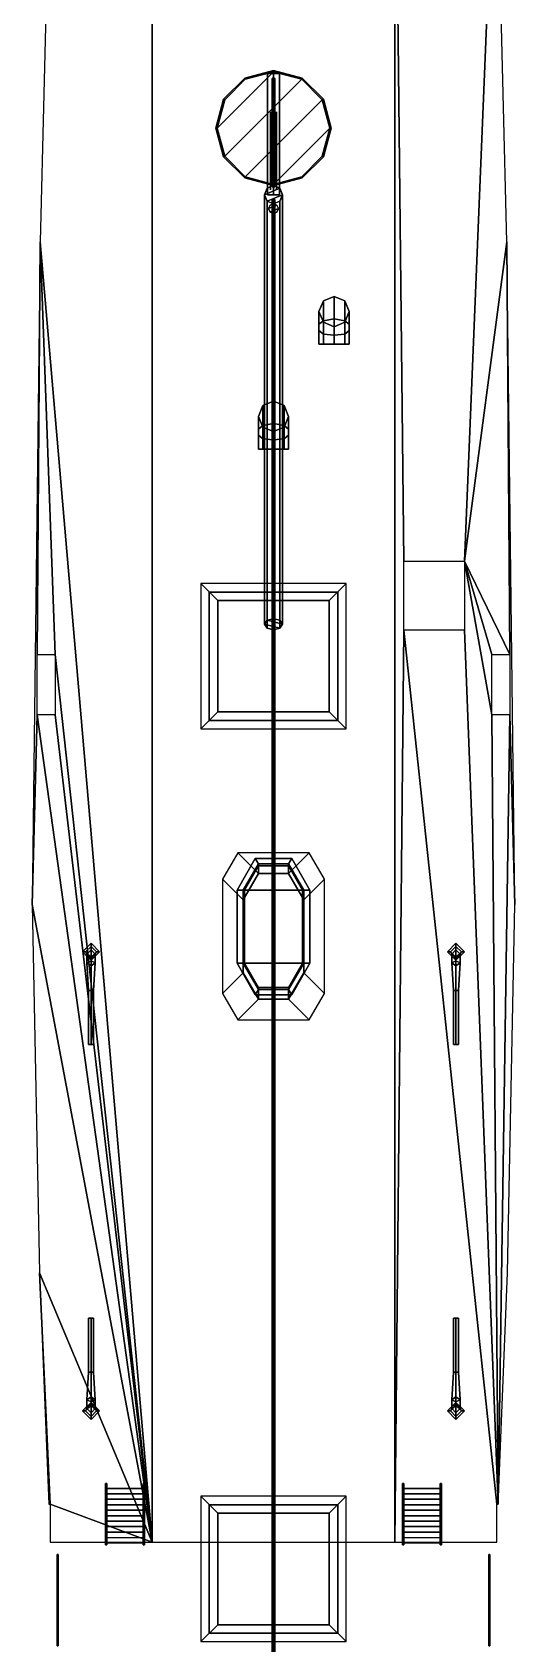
# Model space of a CAD drawing. Extents: x -4 to 4, y -26 to 37.3.
# Drawn here: x -3.98 to 3.98, y -11.66 to 14.95 of the extents above; entities that cross this region are included whole.
import ezdxf

# ---------------------------------------------------------------- set-up
doc = ezdxf.new("R2010")
doc.units = 0
doc.layers.add('SUPERSTRUCTURE', color=3, linetype='CONTINUOUS')

msp = doc.modelspace()

# ---------------------------------------------------------------- linework, layer by layer
at = {"layer": 'SUPERSTRUCTURE'}
for points in [[(-3.67, 18.83, 1.71), (-3.85, 11.49, 1.71), (-2, -9.98, 1.71), (-2, 19.88, 1.71)], [(-2, 19.88, 1.71), (-2, -9.98, 1.71), (-2, -9.98, 2.81), (-2, 19.88, 2.81)], [(-2, 19.88, 2.81), (-2, -9.98, 2.81), (2, -9.98, 2.81), (2, 19.88, 2.81)], [(2, -9.98, 2.81), (2, -9.98, 1.71), (2, 19.88, 1.71), (2, 19.88, 2.81)], [(2.15, 6.22, 1.71), (3.15, 6.22, 1.71), (3.67, 18.83, 1.71), (2, 19.88, 1.71)], [(2, -9.98, 1.71), (2.15, 5.08, 1.71), (2.15, 6.22, 1.71), (2, 19.88, 1.71)], [(3.15, 6.22, 1.71), (3.85, 11.49, 1.71), (3.67, 18.83, 1.71), (3.15, 6.22, 1.71)], [(-0.93, 13.37, 6.74), (0, 14.3, 6.74), (-0.465, 14.175, 6.74), (-0.805, 13.835, 6.74)], [(-0.805, 12.905, 6.74), (0.465, 14.175, 6.74), (0, 14.3, 6.74), (-0.93, 13.37, 6.74)], [(-0.475, 14.193, 6.64), (-0.823, 13.845, 6.64), (-0.823, 13.845, 7.64), (-0.475, 14.193, 7.64)], [(-0.475, 14.193, 7.64), (-0.823, 13.845, 7.64), (-0.805, 13.835, 7.64), (-0.465, 14.175, 7.64)], [(-0.805, 13.835, 6.74), (-0.465, 14.175, 6.74), (-0.465, 14.175, 7.64), (-0.805, 13.835, 7.64)], [(-0.465, 12.565, 6.74), (0.805, 13.835, 6.74), (0.465, 14.175, 6.74), (-0.805, 12.905, 6.74)], [(0, 14.32, 6.64), (-0.475, 14.193, 6.64), (-0.475, 14.193, 7.64), (0, 14.32, 7.64)], [(0, 14.32, 7.64), (-0.475, 14.193, 7.64), (-0.465, 14.175, 7.64), (0, 14.3, 7.64)], [(-0.465, 14.175, 6.74), (0, 14.3, 6.74), (0, 14.3, 7.64), (-0.465, 14.175, 7.64)], [(0, 14.27, 12.48), (-0.1, 14.27, 12.38), (-0.1, 12.27, 11.25), (0, 12.27, 11.35)], [(-0.1, 14.27, 12.38), (0, 14.27, 12.28), (0, 12.27, 11.15), (-0.1, 12.27, 11.25)], [(0.1, 14.27, 12.38), (0, 14.27, 12.28), (-0.1, 14.27, 12.38), (0, 14.27, 12.48)], [(0, 14.21, 10.84), (-0.02, 14.19, 10.84), (-0.02, 14.19, 12.3), (0, 14.21, 12.3)], [(0, 12.4, 9.34), (-0.02, 12.4, 9.36), (-0.02, 14.19, 10.84), (0, 14.21, 10.84)], [(-0.02, 14.19, 10.84), (0, 14.17, 10.84), (0, 14.17, 12.3), (-0.02, 14.19, 12.3)], [(-0.02, 12.4, 9.36), (0, 12.4, 9.38), (0, 14.17, 10.84), (-0.02, 14.19, 10.84)], [(0.475, 14.193, 6.64), (0, 14.32, 6.64), (0, 14.32, 7.64), (0.475, 14.193, 7.64)], [(0.475, 14.193, 7.64), (0, 14.32, 7.64), (0, 14.3, 7.64), (0.465, 14.175, 7.64)], [(0, 14.3, 6.74), (0.465, 14.175, 6.74), (0.465, 14.175, 7.64), (0, 14.3, 7.64)], [(0.1, 14.27, 12.38), (0, 14.27, 12.48), (0, 12.27, 11.35), (0.1, 12.27, 11.25)], [(0, 14.27, 12.28), (0.1, 14.27, 12.38), (0.1, 12.27, 11.25), (0, 12.27, 11.15)], [(0.02, 14.19, 10.84), (0, 14.21, 10.84), (0, 14.21, 12.3), (0.02, 14.19, 12.3)], [(0.02, 12.4, 9.36), (0, 12.4, 9.34), (0, 14.21, 10.84), (0.02, 14.19, 10.84)], [(0, 14.17, 10.84), (0.02, 14.19, 10.84), (0.02, 14.19, 12.3), (0, 14.17, 12.3)], [(0, 12.4, 9.38), (0.02, 12.4, 9.36), (0.02, 14.19, 10.84), (0, 14.17, 10.84)], [(0.823, 13.845, 7.64), (0.475, 14.193, 7.64), (0.465, 14.175, 7.64), (0.805, 13.835, 7.64)], [(0.465, 14.175, 6.74), (0.805, 13.835, 6.74), (0.805, 13.835, 7.64), (0.465, 14.175, 7.64)], [(0.823, 13.845, 6.64), (0.475, 14.193, 6.64), (0.475, 14.193, 7.64), (0.823, 13.845, 7.64)], [(-0.823, 13.845, 6.64), (-0.95, 13.37, 6.64), (-0.95, 13.37, 7.64), (-0.823, 13.845, 7.64)], [(-0.823, 13.845, 7.64), (-0.95, 13.37, 7.64), (-0.93, 13.37, 7.64), (-0.805, 13.835, 7.64)], [(0.95, 13.37, 7.64), (0.823, 13.845, 7.64), (0.805, 13.835, 7.64), (0.93, 13.37, 7.64)], [(0.95, 13.37, 6.64), (0.823, 13.845, 6.64), (0.823, 13.845, 7.64), (0.95, 13.37, 7.64)], [(-0.93, 13.37, 6.74), (-0.805, 13.835, 6.74), (-0.805, 13.835, 7.64), (-0.93, 13.37, 7.64)], [(0, 12.44, 6.74), (0.93, 13.37, 6.74), (0.805, 13.835, 6.74), (-0.465, 12.565, 6.74)], [(-0.05, 13.64, 6.64), (-0.05, 12.35, 5.92), (-0.05, 12.61, 6.18), (-0.05, 13.05, 6.41)], [(-0.05, 13.64, 6.64), (-0.05, 12.99, 6.6), (-0.05, 12.62, 6.6), (-0.05, 12.35, 6.64)], [(-0.05, 13.64, 6.64), (-0.05, 13.05, 6.41), (-0.05, 13.05, 6.41), (-0.05, 13.05, 6.57)], [(-0.05, 13.64, 6.64), (-0.05, 13.05, 6.57), (-0.05, 13.05, 6.57), (-0.05, 12.99, 6.6)], [(0.05, 12.35, 5.92), (0.05, 13.64, 6.64), (0.05, 13.05, 6.41), (0.05, 12.61, 6.18)], [(0.05, 12.99, 6.6), (0.05, 13.64, 6.64), (0.05, 12.35, 6.64), (0.05, 12.62, 6.6)], [(0.05, 13.05, 6.41), (0.05, 13.64, 6.64), (0.05, 13.05, 6.57), (0.05, 13.05, 6.41)], [(0.05, 13.05, 6.57), (0.05, 13.64, 6.64), (0.05, 12.99, 6.6), (0.05, 13.05, 6.57)], [(0.805, 13.835, 6.74), (0.93, 13.37, 6.74), (0.93, 13.37, 7.64), (0.805, 13.835, 7.64)], [(-0.95, 13.37, 6.64), (-0.823, 12.895, 6.64), (-0.823, 12.895, 7.64), (-0.95, 13.37, 7.64)], [(-0.95, 13.37, 7.64), (-0.823, 12.895, 7.64), (-0.805, 12.905, 7.64), (-0.93, 13.37, 7.64)], [(-0.805, 12.905, 6.74), (-0.93, 13.37, 6.74), (-0.93, 13.37, 7.64), (-0.805, 12.905, 7.64)], [(0.465, 12.565, 6.74), (0.805, 12.905, 6.74), (0.93, 13.37, 6.74), (0, 12.44, 6.74)], [(0.93, 13.37, 6.74), (0.805, 12.905, 6.74), (0.805, 12.905, 7.64), (0.93, 13.37, 7.64)], [(0.823, 12.895, 7.64), (0.95, 13.37, 7.64), (0.93, 13.37, 7.64), (0.805, 12.905, 7.64)], [(0.823, 12.895, 6.64), (0.95, 13.37, 6.64), (0.95, 13.37, 7.64), (0.823, 12.895, 7.64)], [(-0.05, 13.05, 6.41), (-0.05, 12.61, 6.18), (0.05, 12.61, 6.18), (0.05, 13.05, 6.41)], [(-0.05, 13.05, 6.57), (-0.05, 13.05, 6.41), (0.05, 13.05, 6.41), (0.05, 13.05, 6.57)], [(-0.823, 12.895, 7.64), (-0.475, 12.547, 7.64), (-0.465, 12.565, 7.64), (-0.805, 12.905, 7.64)], [(-0.823, 12.895, 6.64), (-0.475, 12.547, 6.64), (-0.475, 12.547, 7.64), (-0.823, 12.895, 7.64)], [(-0.465, 12.565, 6.74), (-0.805, 12.905, 6.74), (-0.805, 12.905, 7.64), (-0.465, 12.565, 7.64)], [(0.805, 12.905, 6.74), (0.465, 12.565, 6.74), (0.465, 12.565, 7.64), (0.805, 12.905, 7.64)], [(0.475, 12.547, 7.64), (0.823, 12.895, 7.64), (0.805, 12.905, 7.64), (0.465, 12.565, 7.64)], [(0.475, 12.547, 6.64), (0.823, 12.895, 6.64), (0.823, 12.895, 7.64), (0.475, 12.547, 7.64)], [(-0.475, 12.547, 7.64), (0, 12.42, 7.64), (0, 12.44, 7.64), (-0.465, 12.565, 7.64)], [(-0.475, 12.547, 6.64), (0, 12.42, 6.64), (0, 12.42, 7.64), (-0.475, 12.547, 7.64)], [(0, 12.44, 6.74), (-0.465, 12.565, 6.74), (-0.465, 12.565, 7.64), (0, 12.44, 7.64)], [(-0.05, 12.62, 6.6), (-0.05, 12.56, 6.55), (-0.05, 12.56, 6.55), (-0.05, 12.35, 6.64)], [(-0.05, 12.56, 6.27), (-0.05, 12.61, 6.18), (-0.05, 12.61, 6.18), (-0.05, 12.35, 5.92)], [(-0.05, 12.61, 6.18), (-0.05, 12.56, 6.27), (0.05, 12.56, 6.27), (0.05, 12.61, 6.18)], [(-0.05, 12.56, 6.27), (-0.05, 12.35, 5.92), (-0.05, 12.35, 6.64), (-0.05, 12.56, 6.55)], [(-0.05, 12.56, 6.27), (-0.05, 12.56, 6.55), (0.05, 12.56, 6.55), (0.05, 12.56, 6.27)], [(0.465, 12.565, 6.74), (0, 12.44, 6.74), (0, 12.44, 7.64), (0.465, 12.565, 7.64)], [(0, 12.42, 7.64), (0.475, 12.547, 7.64), (0.465, 12.565, 7.64), (0, 12.44, 7.64)], [(0, 12.42, 6.64), (0.475, 12.547, 6.64), (0.475, 12.547, 7.64), (0, 12.42, 7.64)], [(0.05, 12.56, 6.55), (0.05, 12.62, 6.6), (0.05, 12.35, 6.64), (0.05, 12.56, 6.55)], [(0.05, 12.61, 6.18), (0.05, 12.56, 6.27), (0.05, 12.35, 5.92), (0.05, 12.61, 6.18)], [(0.05, 12.35, 5.92), (0.05, 12.56, 6.27), (0.05, 12.56, 6.55), (0.05, 12.35, 6.64)], [(0, 12.42, 13.74), (-0.106, 12.376, 13.74), (-0.15, 12.27, 13.74), (0.106, 12.376, 13.74)], [(-0.106, 12.376, 2.81), (-0.15, 12.27, 2.81), (-0.15, 12.27, 13.74), (-0.106, 12.376, 13.74)], [(0.106, 12.376, 13.74), (-0.15, 12.27, 13.74), (-0.106, 12.164, 13.74), (0.15, 12.27, 13.74)], [(-0.15, 12.27, 2.81), (-0.106, 12.164, 2.81), (-0.106, 12.164, 13.74), (-0.15, 12.27, 13.74)], [(-0.106, 12.164, 3.687), (-0.15, 12.27, 3.47), (-0.15, 5.178, 9.011), (-0.106, 5.243, 9.095)], [(-0.15, 12.27, 3.47), (-0.106, 12.164, 3.418), (-0.106, 5.113, 8.927), (-0.15, 5.178, 9.011)], [(0, 12.42, 2.81), (-0.106, 12.376, 2.81), (-0.106, 12.376, 13.74), (0, 12.42, 13.74)], [(0.15, 12.27, 13.74), (-0.106, 12.164, 13.74), (0, 12.12, 13.74), (0.106, 12.164, 13.74)], [(0.106, 12.376, 2.81), (0, 12.42, 2.81), (0, 12.42, 13.74), (0.106, 12.376, 13.74)], [(0.15, 12.27, 2.81), (0.106, 12.376, 2.81), (0.106, 12.376, 13.74), (0.15, 12.27, 13.74)], [(0.106, 12.164, 2.81), (0.15, 12.27, 2.81), (0.15, 12.27, 13.74), (0.106, 12.164, 13.74)], [(0.15, 12.27, 3.47), (0.106, 12.164, 3.687), (0.106, 5.243, 9.095), (0.15, 5.178, 9.011)], [(0.106, 12.164, 3.418), (0.15, 12.27, 3.47), (0.15, 5.178, 9.011), (0.106, 5.113, 8.927)], [(-0.106, 12.164, 2.81), (0, 12.12, 2.81), (0, 12.12, 13.74), (-0.106, 12.164, 13.74)], [(0, 12.12, 3.778), (-0.106, 12.164, 3.687), (-0.106, 5.243, 9.095), (0, 5.27, 9.129)], [(-0.106, 12.164, 3.418), (0, 12.12, 3.397), (0, 5.086, 8.893), (-0.106, 5.113, 8.927)], [(0, 12.12, 15.44), (-0.057, 12.097, 15.44), (-0.08, 12.04, 15.44), (0.057, 12.097, 15.44)], [(-0.057, 12.097, 12.25), (-0.08, 12.04, 12.25), (-0.08, 12.04, 15.44), (-0.057, 12.097, 15.44)], [(0.057, 12.097, 15.44), (-0.08, 12.04, 15.44), (-0.057, 11.983, 15.44), (0.08, 12.04, 15.44)], [(-0.08, 12.04, 12.25), (-0.057, 11.983, 12.25), (-0.057, 11.983, 15.44), (-0.08, 12.04, 15.44)], [(0, 12.12, 12.25), (-0.057, 12.097, 12.25), (-0.057, 12.097, 15.44), (0, 12.12, 15.44)], [(0.08, 12.04, 15.44), (-0.057, 11.983, 15.44), (0, 11.96, 15.44), (0.057, 11.983, 15.44)], [(-0.057, 11.983, 12.25), (0, 11.96, 12.25), (0, 11.96, 15.44), (-0.057, 11.983, 15.44)], [(0, 5.32, 8.99), (-0.02, 5.3, 8.99), (-0.02, 12.19, 12.72), (0, 12.19, 12.7)], [(-0.02, 5.3, 8.99), (0, 5.28, 8.99), (0, 12.19, 12.74), (-0.02, 12.19, 12.72)], [(0, -16.62, 21.45), (-0.02, -16.64, 21.47), (-0.02, 12.11, 13.62), (0, 12.11, 13.6)], [(-0.02, -16.64, 21.47), (0, -16.66, 21.49), (0, 12.11, 13.64), (-0.02, 12.11, 13.62)], [(0.02, 5.3, 8.99), (0, 5.32, 8.99), (0, 12.19, 12.7), (0.02, 12.19, 12.72)], [(0, 5.28, 8.99), (0.02, 5.3, 8.99), (0.02, 12.19, 12.72), (0, 12.19, 12.74)], [(0, 12.12, 2.81), (0.106, 12.164, 2.81), (0.106, 12.164, 13.74), (0, 12.12, 13.74)], [(0.106, 12.164, 3.687), (0, 12.12, 3.778), (0, 5.27, 9.129), (0.106, 5.243, 9.095)], [(0, 12.12, 3.397), (0.106, 12.164, 3.418), (0.106, 5.113, 8.927), (0, 5.086, 8.893)], [(0.057, 12.097, 12.25), (0, 12.12, 12.25), (0, 12.12, 15.44), (0.057, 12.097, 15.44)], [(0.02, -16.64, 21.47), (0, -16.62, 21.45), (0, 12.11, 13.6), (0.02, 12.11, 13.62)], [(0, -16.66, 21.49), (0.02, -16.64, 21.47), (0.02, 12.11, 13.62), (0, 12.11, 13.64)], [(0, 11.96, 12.25), (0.057, 11.983, 12.25), (0.057, 11.983, 15.44), (0, 11.96, 15.44)], [(0.08, 12.04, 12.25), (0.057, 12.097, 12.25), (0.057, 12.097, 15.44), (0.08, 12.04, 15.44)], [(0.057, 11.983, 12.25), (0.08, 12.04, 12.25), (0.08, 12.04, 15.44), (0.057, 11.983, 15.44)], [(-3.85, 11.49, 1.71), (-3.98, 0.55, 1.71), (-3.9, 3.68, 1.71), (-3.9, 4.68, 1.71)], [(-3.85, 11.49, 1.71), (-3.9, 4.68, 1.71), (-3.6, 4.68, 1.71), (-3.85, 11.49, 1.71)], [(-3.85, 11.49, 1.71), (-3.6, 4.68, 1.71), (-2, -9.98, 1.71), (-3.85, 11.49, 1.71)], [(3.15, 6.22, 1.71), (3.9, 4.68, 1.71), (3.85, 11.49, 1.71), (3.15, 6.22, 1.71)], [(3.9, 3.68, 1.71), (3.98, 0.55, 1.71), (3.85, 11.49, 1.71), (3.9, 4.68, 1.71)], [(0.75, 10.13, 4.43), (0.823, 10.19, 4.607), (0.823, 10.517, 4.34), (0.75, 10.34, 4.06)], [(0.823, 10.517, 2.81), (0.75, 10.34, 2.81), (0.75, 10.34, 4.06), (0.823, 10.517, 4.34)], [(0.823, 10.19, 4.607), (1, 10.22, 4.68), (1, 10.59, 4.4), (0.823, 10.517, 4.34)], [(1, 10.59, 2.81), (0.823, 10.517, 2.81), (0.823, 10.517, 4.34), (1, 10.59, 4.4)], [(1, 10.22, 4.68), (1.177, 10.19, 4.607), (1.177, 10.517, 4.34), (1, 10.59, 4.4)], [(1.177, 10.517, 2.81), (1, 10.59, 2.81), (1, 10.59, 4.4), (1.177, 10.517, 4.34)], [(1.177, 10.19, 4.607), (1.25, 10.13, 4.43), (1.25, 10.34, 4.06), (1.177, 10.517, 4.34)], [(1.25, 10.34, 2.81), (1.177, 10.517, 2.81), (1.177, 10.517, 4.34), (1.25, 10.34, 4.06)], [(0.823, 9.97, 3.86), (0.75, 10.03, 4.04), (0.75, 10.34, 4.06), (0.823, 10.163, 3.79)], [(0.75, 10.03, 4.04), (0.75, 10.13, 4.43), (0.75, 10.34, 4.06)], [(0.75, 10.34, 2.81), (0.823, 10.163, 2.81), (0.823, 10.163, 3.79), (0.75, 10.34, 4.06)], [(0.75, 9.8, 4.43), (0.823, 9.8, 4.607), (0.823, 10.19, 4.607), (0.75, 10.13, 4.43)], [(0.75, 9.8, 4.04), (0.75, 9.8, 4.43), (0.75, 10.13, 4.43), (0.75, 10.03, 4.04)], [(0.823, 9.8, 4.607), (1, 9.8, 4.68), (1, 10.22, 4.68), (0.823, 10.19, 4.607)], [(1, 9.95, 3.79), (0.823, 9.97, 3.86), (0.823, 10.163, 3.79), (1, 10.09, 3.62)], [(0.823, 10.163, 2.81), (1, 10.09, 2.81), (1, 10.09, 3.62), (0.823, 10.163, 3.79)], [(1, 9.8, 4.68), (1.177, 9.8, 4.607), (1.177, 10.19, 4.607), (1, 10.22, 4.68)], [(1.177, 9.97, 3.86), (1, 9.95, 3.79), (1, 10.09, 3.62), (1.177, 10.163, 3.79)], [(1, 10.09, 2.81), (1.177, 10.163, 2.81), (1.177, 10.163, 3.79), (1, 10.09, 3.62)], [(1.25, 10.03, 4.04), (1.177, 9.97, 3.86), (1.177, 10.163, 3.79), (1.25, 10.34, 4.06)], [(1.177, 10.163, 2.81), (1.25, 10.34, 2.81), (1.25, 10.34, 4.06), (1.177, 10.163, 3.79)], [(1.177, 9.8, 4.607), (1.25, 9.8, 4.43), (1.25, 10.13, 4.43), (1.177, 10.19, 4.607)], [(1.25, 10.13, 4.43), (1.25, 10.03, 4.04), (1.25, 10.34, 4.06)], [(1.25, 9.8, 4.43), (1.25, 9.8, 4.04), (1.25, 10.03, 4.04), (1.25, 10.13, 4.43)], [(0.823, 9.8, 3.863), (0.75, 9.8, 4.04), (0.75, 10.03, 4.04), (0.823, 9.97, 3.86)], [(1, 9.8, 3.79), (0.823, 9.8, 3.863), (0.823, 9.97, 3.86), (1, 9.95, 3.79)], [(1.177, 9.8, 3.863), (1, 9.8, 3.79), (1, 9.95, 3.79), (1.177, 9.97, 3.86)], [(1.25, 9.8, 4.04), (1.177, 9.8, 3.863), (1.177, 9.97, 3.86), (1.25, 10.03, 4.04)], [(0.823, 9.8, 3.863), (1.25, 9.8, 4.04), (1.25, 9.8, 4.43), (0.75, 9.8, 4.04)], [(0.75, 9.8, 4.04), (1.25, 9.8, 4.43), (1.177, 9.8, 4.607), (0.75, 9.8, 4.43)], [(0.75, 9.8, 4.43), (1.177, 9.8, 4.607), (1, 9.8, 4.68), (0.823, 9.8, 4.607)], [(1, 9.8, 3.79), (1.177, 9.8, 3.863), (1.25, 9.8, 4.04), (0.823, 9.8, 3.863)], [(-0.25, 8.4, 4.43), (-0.177, 8.46, 4.607), (-0.177, 8.787, 4.34), (-0.25, 8.61, 4.06)], [(-0.177, 8.787, 2.81), (-0.25, 8.61, 2.81), (-0.25, 8.61, 4.06), (-0.177, 8.787, 4.34)], [(-0.177, 8.46, 4.607), (0, 8.49, 4.68), (0, 8.86, 4.4), (-0.177, 8.787, 4.34)], [(0, 8.86, 2.81), (-0.177, 8.787, 2.81), (-0.177, 8.787, 4.34), (0, 8.86, 4.4)], [(0, 8.49, 4.68), (0.177, 8.46, 4.607), (0.177, 8.787, 4.34), (0, 8.86, 4.4)], [(0.177, 8.787, 2.81), (0, 8.86, 2.81), (0, 8.86, 4.4), (0.177, 8.787, 4.34)], [(0.177, 8.46, 4.607), (0.25, 8.4, 4.43), (0.25, 8.61, 4.06), (0.177, 8.787, 4.34)], [(0.25, 8.61, 2.81), (0.177, 8.787, 2.81), (0.177, 8.787, 4.34), (0.25, 8.61, 4.06)], [(-0.177, 8.24, 3.86), (-0.25, 8.3, 4.04), (-0.25, 8.61, 4.06), (-0.177, 8.433, 3.79)], [(-0.25, 8.3, 4.04), (-0.25, 8.4, 4.43), (-0.25, 8.61, 4.06)], [(-0.25, 8.61, 2.81), (-0.177, 8.433, 2.81), (-0.177, 8.433, 3.79), (-0.25, 8.61, 4.06)], [(0.25, 8.3, 4.04), (0.177, 8.24, 3.86), (0.177, 8.433, 3.79), (0.25, 8.61, 4.06)], [(0.177, 8.433, 2.81), (0.25, 8.61, 2.81), (0.25, 8.61, 4.06), (0.177, 8.433, 3.79)], [(0.25, 8.4, 4.43), (0.25, 8.3, 4.04), (0.25, 8.61, 4.06)], [(-0.25, 8.07, 4.43), (-0.177, 8.07, 4.607), (-0.177, 8.46, 4.607), (-0.25, 8.4, 4.43)], [(-0.25, 8.07, 4.04), (-0.25, 8.07, 4.43), (-0.25, 8.4, 4.43), (-0.25, 8.3, 4.04)], [(-0.177, 8.07, 3.863), (-0.25, 8.07, 4.04), (-0.25, 8.3, 4.04), (-0.177, 8.24, 3.86)], [(-0.177, 8.07, 4.607), (0, 8.07, 4.68), (0, 8.49, 4.68), (-0.177, 8.46, 4.607)], [(0, 8.22, 3.79), (-0.177, 8.24, 3.86), (-0.177, 8.433, 3.79), (0, 8.36, 3.62)], [(-0.177, 8.433, 2.81), (0, 8.36, 2.81), (0, 8.36, 3.62), (-0.177, 8.433, 3.79)], [(0, 8.07, 4.68), (0.177, 8.07, 4.607), (0.177, 8.46, 4.607), (0, 8.49, 4.68)], [(0.177, 8.24, 3.86), (0, 8.22, 3.79), (0, 8.36, 3.62), (0.177, 8.433, 3.79)], [(0, 8.36, 2.81), (0.177, 8.433, 2.81), (0.177, 8.433, 3.79), (0, 8.36, 3.62)], [(0.177, 8.07, 4.607), (0.25, 8.07, 4.43), (0.25, 8.4, 4.43), (0.177, 8.46, 4.607)], [(0.25, 8.07, 4.04), (0.177, 8.07, 3.863), (0.177, 8.24, 3.86), (0.25, 8.3, 4.04)], [(0.25, 8.07, 4.43), (0.25, 8.07, 4.04), (0.25, 8.3, 4.04), (0.25, 8.4, 4.43)], [(-0.25, 8.07, 4.43), (0.177, 8.07, 4.607), (0, 8.07, 4.68), (-0.177, 8.07, 4.607)], [(-0.25, 8.07, 4.04), (0.25, 8.07, 4.43), (0.177, 8.07, 4.607), (-0.25, 8.07, 4.43)], [(-0.177, 8.07, 3.863), (0.25, 8.07, 4.04), (0.25, 8.07, 4.43), (-0.25, 8.07, 4.04)], [(0, 8.07, 3.79), (-0.177, 8.07, 3.863), (-0.177, 8.24, 3.86), (0, 8.22, 3.79)], [(0, 8.07, 3.79), (0.177, 8.07, 3.863), (0.25, 8.07, 4.04), (-0.177, 8.07, 3.863)], [(0.177, 8.07, 3.863), (0, 8.07, 3.79), (0, 8.22, 3.79), (0.177, 8.24, 3.86)], [(3.15, 5.08, 1.71), (3.704, -9.35, 1.71), (3.6, 3.68, 1.71), (3.15, 6.22, 1.71)], [(3.15, 6.22, 1.71), (3.6, 3.68, 1.71), (3.6, 4.68, 1.71), (3.15, 6.22, 1.71)], [(3.15, 6.22, 1.71), (3.6, 4.68, 1.71), (3.9, 4.68, 1.71), (3.15, 6.22, 1.71)], [(0.92, 5.57, 3.79), (1.2, 5.85, 3.4), (-1.2, 5.85, 3.4), (-0.92, 5.57, 3.79)], [(-0.92, 5.57, 3.79), (-1.2, 5.85, 3.4), (-1.2, 3.45, 3.4), (-0.92, 3.73, 3.79)], [(0.92, 5.57, 4.18), (1.2, 5.85, 3.79), (-1.2, 5.85, 3.79), (-0.92, 5.57, 4.18)], [(-0.92, 5.57, 4.18), (-1.2, 5.85, 3.79), (-1.2, 3.45, 3.79), (-0.92, 3.73, 4.18)], [(0.92, 5.57, 4.57), (1.2, 5.85, 4.18), (-1.2, 5.85, 4.18), (-0.92, 5.57, 4.57)], [(-0.92, 5.57, 4.57), (-1.2, 5.85, 4.18), (-1.2, 3.45, 4.18), (-0.92, 3.73, 4.57)], [(0.92, 5.57, 4.96), (1.2, 5.85, 4.57), (-1.2, 5.85, 4.57), (-0.92, 5.57, 4.96)], [(-0.92, 5.57, 4.96), (-1.2, 5.85, 4.57), (-1.2, 3.45, 4.57), (-0.92, 3.73, 4.96)], [(-1.06, 5.71, 2.81), (-1.06, 3.59, 2.81), (-1.06, 3.59, 3.4), (-1.06, 5.71, 3.4)], [(1.06, 5.71, 3.4), (1.06, 5.71, 2.81), (-1.06, 5.71, 2.81), (-1.06, 5.71, 3.4)], [(0.92, 3.73, 3.79), (1.2, 3.45, 3.4), (1.2, 5.85, 3.4), (0.92, 5.57, 3.79)], [(0.92, 3.73, 4.18), (1.2, 3.45, 3.79), (1.2, 5.85, 3.79), (0.92, 5.57, 4.18)], [(0.92, 3.73, 4.57), (1.2, 3.45, 4.18), (1.2, 5.85, 4.18), (0.92, 5.57, 4.57)], [(0.92, 3.73, 4.96), (1.2, 3.45, 4.57), (1.2, 5.85, 4.57), (0.92, 5.57, 4.96)], [(1.06, 3.59, 3.4), (1.06, 3.59, 2.81), (1.06, 5.71, 2.81), (1.06, 5.71, 3.4)], [(-0.92, 5.57, 4.96), (-0.92, 3.73, 4.96), (0.92, 3.73, 4.96), (0.92, 5.57, 4.96)], [(-0.106, 5.243, 9.095), (-0.15, 5.178, 9.011), (0.106, 5.113, 8.927), (0.15, 5.178, 9.011)], [(-0.15, 5.178, 9.011), (-0.106, 5.113, 8.927), (0, 5.086, 8.893), (0.106, 5.113, 8.927)], [(0, 5.27, 9.129), (-0.106, 5.243, 9.095), (0.15, 5.178, 9.011), (0.106, 5.243, 9.095)], [(2, -9.98, 1.71), (3.684, -9.98, 1.71), (3.684, -9.35, 1.71), (2.15, 5.08, 1.71)], [(3.684, -9.35, 1.71), (3.704, -9.35, 1.71), (3.15, 5.08, 1.71), (2.15, 5.08, 1.71)], [(-3.6, 4.68, 1.71), (-3.6, 3.68, 1.71), (-2, -9.98, 1.71), (-3.6, 4.68, 1.71)], [(-0.92, 3.73, 3.79), (-1.2, 3.45, 3.4), (1.2, 3.45, 3.4), (0.92, 3.73, 3.79)], [(-0.92, 3.73, 4.18), (-1.2, 3.45, 3.79), (1.2, 3.45, 3.79), (0.92, 3.73, 4.18)], [(-0.92, 3.73, 4.57), (-1.2, 3.45, 4.18), (1.2, 3.45, 4.18), (0.92, 3.73, 4.57)], [(-0.92, 3.73, 4.96), (-1.2, 3.45, 4.57), (1.2, 3.45, 4.57), (0.92, 3.73, 4.96)], [(-3.9, 3.68, 1.71), (-3.98, 0.55, 1.71), (-2, -9.98, 1.71), (-3.9, 3.68, 1.71)], [(-3.6, 3.68, 1.71), (-3.9, 3.68, 1.71), (-2, -9.98, 1.71), (-3.6, 3.68, 1.71)], [(-1.06, 3.59, 3.4), (-1.06, 3.59, 2.81), (1.06, 3.59, 2.81), (1.06, 3.59, 3.4)], [(3.704, -9.35, 1.71), (3.704, -9.35, 1.71), (3.9, 3.68, 1.71), (3.6, 3.68, 1.71)], [(3.704, -9.35, 1.71), (3.86, -5.53, 1.71), (3.98, 0.55, 1.71), (3.9, 3.68, 1.71)], [(-0.59, 1.403, 2.81), (-0.84, 0.97, 2.81), (-0.5, 0.63, 3.46), (-0.25, 1.063, 3.46)], [(0.59, 1.403, 2.81), (-0.59, 1.403, 2.81), (-0.25, 1.063, 3.46), (0.25, 1.063, 3.46)], [(0.84, 0.97, 2.81), (0.59, 1.403, 2.81), (0.25, 1.063, 3.46), (0.5, 0.63, 3.46)], [(-0.3, 1.31, 7.71), (-0.6, 0.79, 7.71), (-0.6, 0.79, 7.73), (-0.3, 1.31, 7.73)], [(-0.3, 1.31, 7.73), (-0.6, 0.79, 7.73), (-0.5, 0.79, 7.73), (-0.25, 1.223, 7.73)], [(-0.25, 1.223, 7.73), (-0.5, 0.79, 7.73), (-0.5, 0.79, 8.199), (-0.25, 1.223, 8.07)], [(-0.25, 1.063, 3.46), (-0.5, 0.63, 3.46), (-0.5, 0.79, 7.71), (-0.25, 1.223, 7.71)], [(-0.25, 1.223, 8.07), (-0.5, 0.79, 8.199), (-0.48, 0.79, 8.199), (-0.25, 1.188, 8.08)], [(-0.25, 1.188, 8.08), (-0.48, 0.79, 8.199), (-0.48, 0.79, 7.73), (-0.25, 1.188, 7.73)], [(-0.48, 0.79, 7.73), (0.48, 0.79, 7.73), (0.25, 1.188, 7.73), (-0.25, 1.188, 7.73)], [(0.3, 1.31, 7.71), (-0.3, 1.31, 7.71), (-0.3, 1.31, 7.73), (0.3, 1.31, 7.73)], [(0.3, 1.31, 7.73), (-0.3, 1.31, 7.73), (-0.25, 1.223, 7.73), (0.25, 1.223, 7.73)], [(0.25, 1.223, 7.73), (-0.25, 1.223, 7.73), (-0.25, 1.223, 8.07), (0.25, 1.223, 8.07)], [(0.25, 1.063, 3.46), (-0.25, 1.063, 3.46), (-0.25, 1.223, 7.71), (0.25, 1.223, 7.71)], [(0.25, 1.223, 8.07), (-0.25, 1.223, 8.07), (-0.25, 1.188, 8.08), (0.25, 1.188, 8.08)], [(0.25, 1.188, 8.08), (-0.25, 1.188, 8.08), (-0.25, 1.188, 7.73), (0.25, 1.188, 7.73)], [(0.6, 0.79, 7.73), (0.3, 1.31, 7.73), (0.25, 1.223, 7.73), (0.5, 0.79, 7.73)], [(0.5, 0.79, 7.73), (0.25, 1.223, 7.73), (0.25, 1.223, 8.07), (0.5, 0.79, 8.199)], [(0.5, 0.63, 3.46), (0.25, 1.063, 3.46), (0.25, 1.223, 7.71), (0.5, 0.79, 7.71)], [(0.5, 0.79, 8.199), (0.25, 1.223, 8.07), (0.25, 1.188, 8.08), (0.48, 0.79, 8.199)], [(0.48, 0.79, 8.199), (0.25, 1.188, 8.08), (0.25, 1.188, 7.73), (0.48, 0.79, 7.73)], [(0.6, 0.79, 7.71), (0.3, 1.31, 7.71), (0.3, 1.31, 7.73), (0.6, 0.79, 7.73)], [(-0.84, 0.97, 2.81), (-0.84, -0.92, 2.81), (-0.5, -0.58, 3.46), (-0.5, 0.63, 3.46)], [(0.84, -0.92, 2.81), (0.84, 0.97, 2.81), (0.5, 0.63, 3.46), (0.5, -0.58, 3.46)], [(-3.98, 0.55, 1.71), (-3.86, -5.53, 1.71), (-2, -9.98, 1.71), (-3.98, 0.55, 1.71)], [(-0.6, 0.79, 7.71), (-0.6, -0.42, 7.71), (-0.6, -0.42, 7.73), (-0.6, 0.79, 7.73)], [(-0.6, 0.79, 7.73), (-0.6, -0.42, 7.73), (-0.5, -0.42, 7.73), (-0.5, 0.79, 7.73)], [(-0.5, 0.63, 3.46), (-0.5, -0.58, 3.46), (-0.5, -0.42, 7.71), (-0.5, 0.79, 7.71)], [(-0.5, 0.79, 7.73), (-0.5, -0.42, 7.73), (-0.5, -0.42, 8.561), (-0.5, 0.79, 8.199)], [(-0.5, 0.79, 8.199), (-0.5, -0.42, 8.561), (-0.48, -0.42, 8.561), (-0.48, 0.79, 8.199)], [(-0.48, 0.79, 8.199), (-0.48, -0.42, 8.561), (-0.48, -0.42, 7.73), (-0.48, 0.79, 7.73)], [(-0.48, -0.42, 7.73), (0.48, -0.42, 7.73), (0.48, 0.79, 7.73), (-0.48, 0.79, 7.73)], [(0.5, -0.42, 8.561), (0.5, 0.79, 8.199), (0.48, 0.79, 8.199), (0.48, -0.42, 8.561)], [(0.48, -0.42, 8.561), (0.48, 0.79, 8.199), (0.48, 0.79, 7.73), (0.48, -0.42, 7.73)], [(0.5, -0.58, 3.46), (0.5, 0.63, 3.46), (0.5, 0.79, 7.71), (0.5, -0.42, 7.71)], [(0.6, -0.42, 7.73), (0.6, 0.79, 7.73), (0.5, 0.79, 7.73), (0.5, -0.42, 7.73)], [(0.5, -0.42, 7.73), (0.5, 0.79, 7.73), (0.5, 0.79, 8.199), (0.5, -0.42, 8.561)], [(0.6, -0.42, 7.71), (0.6, 0.79, 7.71), (0.6, 0.79, 7.73), (0.6, -0.42, 7.73)], [(-3.01, -0.09, 1.71), (-3.15, -0.23, 1.71), (-3.1, -0.23, 2.01), (-3.01, -0.14, 2.01)], [(-3.15, -0.23, 1.71), (-3.01, -0.37, 1.71), (-3.01, -0.32, 2.01), (-3.1, -0.23, 2.01)], [(-3.01, -0.14, 2.01), (-3.1, -0.23, 2.01), (-3.08, -0.27, 4.37), (-3.01, -0.2, 4.37)], [(-3.1, -0.23, 2.01), (-3.01, -0.32, 2.01), (-3.01, -0.34, 4.37), (-3.08, -0.27, 4.37)], [(-3.01, -0.2, 4.37), (-3.08, -0.27, 4.37), (-3.08, -0.41, 4.72), (-3.01, -0.38, 4.76)], [(-2.87, -0.23, 1.71), (-3.01, -0.09, 1.71), (-3.01, -0.14, 2.01), (-2.92, -0.23, 2.01)], [(-2.92, -0.23, 2.01), (-3.01, -0.14, 2.01), (-3.01, -0.2, 4.37), (-2.94, -0.27, 4.37)], [(-2.94, -0.27, 4.37), (-3.01, -0.2, 4.37), (-3.01, -0.38, 4.76), (-2.94, -0.41, 4.72)], [(-3.01, -0.32, 2.01), (-2.92, -0.23, 2.01), (-2.94, -0.27, 4.37), (-3.01, -0.34, 4.37)], [(-3.01, -0.37, 1.71), (-2.87, -0.23, 1.71), (-2.92, -0.23, 2.01), (-3.01, -0.32, 2.01)], [(3.01, -0.09, 1.71), (2.87, -0.23, 1.71), (2.92, -0.23, 2.01), (3.01, -0.14, 2.01)], [(2.87, -0.23, 1.71), (3.01, -0.37, 1.71), (3.01, -0.32, 2.01), (2.92, -0.23, 2.01)], [(3.01, -0.14, 2.01), (2.92, -0.23, 2.01), (2.94, -0.27, 4.37), (3.01, -0.2, 4.37)], [(2.92, -0.23, 2.01), (3.01, -0.32, 2.01), (3.01, -0.34, 4.37), (2.94, -0.27, 4.37)], [(3.01, -0.2, 4.37), (2.94, -0.27, 4.37), (2.94, -0.41, 4.72), (3.01, -0.38, 4.76)], [(3.15, -0.23, 1.71), (3.01, -0.09, 1.71), (3.01, -0.14, 2.01), (3.1, -0.23, 2.01)], [(3.1, -0.23, 2.01), (3.01, -0.14, 2.01), (3.01, -0.2, 4.37), (3.08, -0.27, 4.37)], [(3.08, -0.27, 4.37), (3.01, -0.2, 4.37), (3.01, -0.38, 4.76), (3.08, -0.41, 4.72)], [(3.01, -0.32, 2.01), (3.1, -0.23, 2.01), (3.08, -0.27, 4.37), (3.01, -0.34, 4.37)], [(3.01, -0.37, 1.71), (3.15, -0.23, 1.71), (3.1, -0.23, 2.01), (3.01, -0.32, 2.01)], [(-3.08, -0.27, 4.37), (-3.01, -0.34, 4.37), (-3.01, -0.46, 4.7), (-3.08, -0.41, 4.72)], [(-3.05, -0.87, 5.06), (-3.01, -0.87, 5.1), (-3.01, -0.38, 4.76), (-3.08, -0.41, 4.72)], [(-3.01, -0.87, 5.02), (-3.05, -0.87, 5.06), (-3.08, -0.41, 4.72), (-3.01, -0.46, 4.7)], [(-3.01, -0.34, 4.37), (-2.94, -0.27, 4.37), (-2.94, -0.41, 4.72), (-3.01, -0.46, 4.7)], [(-3.01, -0.87, 5.1), (-2.97, -0.87, 5.06), (-2.94, -0.41, 4.72), (-3.01, -0.38, 4.76)], [(-2.97, -0.87, 5.06), (-3.01, -0.87, 5.02), (-3.01, -0.46, 4.7), (-2.94, -0.41, 4.72)], [(-0.6, -0.42, 7.71), (-0.3, -0.94, 7.71), (-0.3, -0.94, 7.73), (-0.6, -0.42, 7.73)], [(-0.6, -0.42, 7.73), (-0.3, -0.94, 7.73), (-0.25, -0.853, 7.73), (-0.5, -0.42, 7.73)], [(-0.5, -0.42, 7.73), (-0.25, -0.853, 7.73), (-0.25, -0.853, 8.69), (-0.5, -0.42, 8.561)], [(-0.5, -0.58, 3.46), (-0.25, -1.013, 3.46), (-0.25, -0.853, 7.71), (-0.5, -0.42, 7.71)], [(-0.5, -0.42, 8.561), (-0.25, -0.853, 8.69), (-0.25, -0.818, 8.68), (-0.48, -0.42, 8.561)], [(-0.48, -0.42, 8.561), (-0.25, -0.818, 8.68), (-0.25, -0.818, 7.73), (-0.48, -0.42, 7.73)], [(-0.25, -0.818, 7.73), (0.25, -0.818, 7.73), (0.48, -0.42, 7.73), (-0.48, -0.42, 7.73)], [(0.25, -0.853, 7.73), (0.5, -0.42, 7.73), (0.5, -0.42, 8.561), (0.25, -0.853, 8.69)], [(0.25, -1.013, 3.46), (0.5, -0.58, 3.46), (0.5, -0.42, 7.71), (0.25, -0.853, 7.71)], [(0.3, -0.94, 7.73), (0.6, -0.42, 7.73), (0.5, -0.42, 7.73), (0.25, -0.853, 7.73)], [(0.25, -0.853, 8.69), (0.5, -0.42, 8.561), (0.48, -0.42, 8.561), (0.25, -0.818, 8.68)], [(0.25, -0.818, 8.68), (0.48, -0.42, 8.561), (0.48, -0.42, 7.73), (0.25, -0.818, 7.73)], [(0.3, -0.94, 7.71), (0.6, -0.42, 7.71), (0.6, -0.42, 7.73), (0.3, -0.94, 7.73)], [(2.94, -0.27, 4.37), (3.01, -0.34, 4.37), (3.01, -0.46, 4.7), (2.94, -0.41, 4.72)], [(2.97, -0.87, 5.06), (3.01, -0.87, 5.1), (3.01, -0.38, 4.76), (2.94, -0.41, 4.72)], [(3.01, -0.87, 5.02), (2.97, -0.87, 5.06), (2.94, -0.41, 4.72), (3.01, -0.46, 4.7)], [(3.01, -0.34, 4.37), (3.08, -0.27, 4.37), (3.08, -0.41, 4.72), (3.01, -0.46, 4.7)], [(3.01, -0.87, 5.1), (3.05, -0.87, 5.06), (3.08, -0.41, 4.72), (3.01, -0.38, 4.76)], [(3.05, -0.87, 5.06), (3.01, -0.87, 5.02), (3.01, -0.46, 4.7), (3.08, -0.41, 4.72)], [(-0.84, -0.92, 2.81), (-0.59, -1.353, 2.81), (-0.25, -1.013, 3.46), (-0.5, -0.58, 3.46)], [(0.59, -1.353, 2.81), (0.84, -0.92, 2.81), (0.5, -0.58, 3.46), (0.25, -1.013, 3.46)], [(-3.05, -1.76, 5.22), (-3.01, -1.76, 5.26), (-3.01, -0.87, 5.1), (-3.05, -0.87, 5.06)], [(-3.01, -1.76, 5.18), (-3.05, -1.76, 5.22), (-3.05, -0.87, 5.06), (-3.01, -0.87, 5.02)], [(-3.01, -1.76, 5.26), (-2.97, -1.76, 5.22), (-2.97, -0.87, 5.06), (-3.01, -0.87, 5.1)], [(-2.97, -1.76, 5.22), (-3.01, -1.76, 5.18), (-3.01, -0.87, 5.02), (-2.97, -0.87, 5.06)], [(-0.59, -1.353, 2.81), (0.59, -1.353, 2.81), (0.25, -1.013, 3.46), (-0.25, -1.013, 3.46)], [(-0.3, -0.94, 7.73), (0.3, -0.94, 7.73), (0.25, -0.853, 7.73), (-0.25, -0.853, 7.73)], [(-0.3, -0.94, 7.71), (0.3, -0.94, 7.71), (0.3, -0.94, 7.73), (-0.3, -0.94, 7.73)], [(-0.25, -0.853, 8.69), (0.25, -0.853, 8.69), (0.25, -0.818, 8.68), (-0.25, -0.818, 8.68)], [(-0.25, -0.818, 8.68), (0.25, -0.818, 8.68), (0.25, -0.818, 7.73), (-0.25, -0.818, 7.73)], [(-0.25, -0.853, 7.73), (0.25, -0.853, 7.73), (0.25, -0.853, 8.69), (-0.25, -0.853, 8.69)], [(-0.25, -1.013, 3.46), (0.25, -1.013, 3.46), (0.25, -0.853, 7.71), (-0.25, -0.853, 7.71)], [(3.01, -1.76, 5.18), (2.97, -1.76, 5.22), (2.97, -0.87, 5.06), (3.01, -0.87, 5.02)], [(2.97, -1.76, 5.22), (3.01, -1.76, 5.26), (3.01, -0.87, 5.1), (2.97, -0.87, 5.06)], [(3.05, -1.76, 5.22), (3.01, -1.76, 5.18), (3.01, -0.87, 5.02), (3.05, -0.87, 5.06)], [(3.01, -1.76, 5.26), (3.05, -1.76, 5.22), (3.05, -0.87, 5.06), (3.01, -0.87, 5.1)], [(-3.05, -1.76, 5.22), (-3.01, -1.76, 5.18), (-2.97, -1.76, 5.22), (-3.01, -1.76, 5.26)], [(2.97, -1.76, 5.22), (3.01, -1.76, 5.18), (3.05, -1.76, 5.22), (3.01, -1.76, 5.26)], [(-3.86, -5.53, 1.71), (-3.684, -9.35, 1.71), (-2, -9.98, 1.71), (-3.86, -5.53, 1.71)], [(-3.86, -5.53, 1.71), (-3.704, -9.35, 1.71), (-3.684, -9.35, 1.71), (-3.86, -5.53, 1.71)], [(-2.97, -6.28, 5.22), (-3.01, -6.28, 5.18), (-3.05, -6.28, 5.22), (-3.01, -6.28, 5.26)], [(-3.05, -6.28, 5.22), (-3.01, -6.28, 5.18), (-3.01, -7.17, 5.02), (-3.05, -7.17, 5.06)], [(-3.01, -6.28, 5.26), (-3.05, -6.28, 5.22), (-3.05, -7.17, 5.06), (-3.01, -7.17, 5.1)], [(-3.01, -6.28, 5.18), (-2.97, -6.28, 5.22), (-2.97, -7.17, 5.06), (-3.01, -7.17, 5.02)], [(-2.97, -6.28, 5.22), (-3.01, -6.28, 5.26), (-3.01, -7.17, 5.1), (-2.97, -7.17, 5.06)], [(3.05, -6.28, 5.22), (3.01, -6.28, 5.18), (2.97, -6.28, 5.22), (3.01, -6.28, 5.26)], [(2.97, -6.28, 5.22), (3.01, -6.28, 5.18), (3.01, -7.17, 5.02), (2.97, -7.17, 5.06)], [(3.01, -6.28, 5.26), (2.97, -6.28, 5.22), (2.97, -7.17, 5.06), (3.01, -7.17, 5.1)], [(3.01, -6.28, 5.18), (3.05, -6.28, 5.22), (3.05, -7.17, 5.06), (3.01, -7.17, 5.02)], [(3.05, -6.28, 5.22), (3.01, -6.28, 5.26), (3.01, -7.17, 5.1), (3.05, -7.17, 5.06)], [(-3.05, -7.17, 5.06), (-3.01, -7.17, 5.02), (-3.01, -7.58, 4.7), (-3.08, -7.63, 4.72)], [(-3.01, -7.17, 5.1), (-3.05, -7.17, 5.06), (-3.08, -7.63, 4.72), (-3.01, -7.66, 4.76)], [(-3.01, -7.17, 5.02), (-2.97, -7.17, 5.06), (-2.94, -7.63, 4.72), (-3.01, -7.58, 4.7)], [(-2.97, -7.17, 5.06), (-3.01, -7.17, 5.1), (-3.01, -7.66, 4.76), (-2.94, -7.63, 4.72)], [(2.97, -7.17, 5.06), (3.01, -7.17, 5.02), (3.01, -7.58, 4.7), (2.94, -7.63, 4.72)], [(3.01, -7.17, 5.1), (2.97, -7.17, 5.06), (2.94, -7.63, 4.72), (3.01, -7.66, 4.76)], [(3.01, -7.17, 5.02), (3.05, -7.17, 5.06), (3.08, -7.63, 4.72), (3.01, -7.58, 4.7)], [(3.05, -7.17, 5.06), (3.01, -7.17, 5.1), (3.01, -7.66, 4.76), (3.08, -7.63, 4.72)], [(-3.01, -7.67, 1.71), (-3.15, -7.81, 1.71), (-3.1, -7.81, 2.01), (-3.01, -7.72, 2.01)], [(-3.01, -7.72, 2.01), (-3.1, -7.81, 2.01), (-3.08, -7.77, 4.37), (-3.01, -7.7, 4.37)], [(-3.01, -7.7, 4.37), (-3.08, -7.77, 4.37), (-3.08, -7.63, 4.72), (-3.01, -7.58, 4.7)], [(-3.08, -7.77, 4.37), (-3.01, -7.84, 4.37), (-3.01, -7.66, 4.76), (-3.08, -7.63, 4.72)], [(-2.94, -7.77, 4.37), (-3.01, -7.7, 4.37), (-3.01, -7.58, 4.7), (-2.94, -7.63, 4.72)], [(-3.01, -7.84, 4.37), (-2.94, -7.77, 4.37), (-2.94, -7.63, 4.72), (-3.01, -7.66, 4.76)], [(-2.87, -7.81, 1.71), (-3.01, -7.67, 1.71), (-3.01, -7.72, 2.01), (-2.92, -7.81, 2.01)], [(-2.92, -7.81, 2.01), (-3.01, -7.72, 2.01), (-3.01, -7.7, 4.37), (-2.94, -7.77, 4.37)], [(3.01, -7.67, 1.71), (2.87, -7.81, 1.71), (2.92, -7.81, 2.01), (3.01, -7.72, 2.01)], [(3.01, -7.72, 2.01), (2.92, -7.81, 2.01), (2.94, -7.77, 4.37), (3.01, -7.7, 4.37)], [(3.01, -7.7, 4.37), (2.94, -7.77, 4.37), (2.94, -7.63, 4.72), (3.01, -7.58, 4.7)], [(2.94, -7.77, 4.37), (3.01, -7.84, 4.37), (3.01, -7.66, 4.76), (2.94, -7.63, 4.72)], [(3.08, -7.77, 4.37), (3.01, -7.7, 4.37), (3.01, -7.58, 4.7), (3.08, -7.63, 4.72)], [(3.01, -7.84, 4.37), (3.08, -7.77, 4.37), (3.08, -7.63, 4.72), (3.01, -7.66, 4.76)], [(3.15, -7.81, 1.71), (3.01, -7.67, 1.71), (3.01, -7.72, 2.01), (3.1, -7.81, 2.01)], [(3.1, -7.81, 2.01), (3.01, -7.72, 2.01), (3.01, -7.7, 4.37), (3.08, -7.77, 4.37)], [(-3.15, -7.81, 1.71), (-3.01, -7.95, 1.71), (-3.01, -7.9, 2.01), (-3.1, -7.81, 2.01)], [(-3.1, -7.81, 2.01), (-3.01, -7.9, 2.01), (-3.01, -7.84, 4.37), (-3.08, -7.77, 4.37)], [(-3.01, -7.9, 2.01), (-2.92, -7.81, 2.01), (-2.94, -7.77, 4.37), (-3.01, -7.84, 4.37)], [(-3.01, -7.95, 1.71), (-2.87, -7.81, 1.71), (-2.92, -7.81, 2.01), (-3.01, -7.9, 2.01)], [(2.87, -7.81, 1.71), (3.01, -7.95, 1.71), (3.01, -7.9, 2.01), (2.92, -7.81, 2.01)], [(2.92, -7.81, 2.01), (3.01, -7.9, 2.01), (3.01, -7.84, 4.37), (2.94, -7.77, 4.37)], [(3.01, -7.9, 2.01), (3.1, -7.81, 2.01), (3.08, -7.77, 4.37), (3.01, -7.84, 4.37)], [(3.01, -7.95, 1.71), (3.15, -7.81, 1.71), (3.1, -7.81, 2.01), (3.01, -7.9, 2.01)], [(-2.77, -9.01, 1.71), (-2.77, -9.23, 1.71), (-2.77, -10.02, 3.13), (-2.77, -9.8, 3.13)], [(-2.75, -9.8, 3.13), (-2.75, -9.01, 1.71), (-2.77, -9.01, 1.71), (-2.77, -9.8, 3.13)], [(-2.75, -10.02, 3.13), (-2.75, -9.23, 1.71), (-2.75, -9.01, 1.71), (-2.75, -9.8, 3.13)], [(-2.15, -9.01, 1.71), (-2.15, -9.23, 1.71), (-2.15, -10.02, 3.13), (-2.15, -9.8, 3.13)], [(-2.13, -9.8, 3.13), (-2.13, -9.01, 1.71), (-2.15, -9.01, 1.71), (-2.15, -9.8, 3.13)], [(-2.13, -10.02, 3.13), (-2.13, -9.23, 1.71), (-2.13, -9.01, 1.71), (-2.13, -9.8, 3.13)], [(2.13, -9.01, 1.71), (2.13, -9.23, 1.71), (2.13, -10.02, 3.13), (2.13, -9.8, 3.13)], [(2.15, -9.8, 3.13), (2.15, -9.01, 1.71), (2.13, -9.01, 1.71), (2.13, -9.8, 3.13)], [(2.15, -10.02, 3.13), (2.15, -9.23, 1.71), (2.15, -9.01, 1.71), (2.15, -9.8, 3.13)], [(2.77, -9.8, 3.13), (2.77, -9.01, 1.71), (2.75, -9.01, 1.71), (2.75, -9.8, 3.13)], [(2.75, -9.01, 1.71), (2.75, -9.23, 1.71), (2.75, -10.02, 3.13), (2.75, -9.8, 3.13)], [(2.77, -10.02, 3.13), (2.77, -9.23, 1.71), (2.77, -9.01, 1.71), (2.77, -9.8, 3.13)], [(-2.75, -9.09, 1.82), (-2.75, -9.27, 1.82), (-2.15, -9.27, 1.82), (-2.15, -9.09, 1.82)], [(-2.15, -9.09, 1.82), (-2.15, -9.09, 1.79), (-2.75, -9.09, 1.79), (-2.75, -9.09, 1.82)], [(-2.15, -9.18, 1.98), (-2.15, -9.18, 1.95), (-2.75, -9.18, 1.95), (-2.75, -9.18, 1.98)], [(-2.75, -9.18, 1.98), (-2.75, -9.36, 1.98), (-2.15, -9.36, 1.98), (-2.15, -9.18, 1.98)], [(-2.15, -9.27, 2.14), (-2.15, -9.27, 2.11), (-2.75, -9.27, 2.11), (-2.75, -9.27, 2.14)], [(-2.75, -9.27, 2.14), (-2.75, -9.45, 2.14), (-2.15, -9.45, 2.14), (-2.15, -9.27, 2.14)], [(0.92, -9.5, 5.08), (1.2, -9.22, 4.69), (-1.2, -9.22, 4.69), (-0.92, -9.5, 5.08)], [(0.92, -9.5, 4.69), (1.2, -9.22, 4.3), (-1.2, -9.22, 4.3), (-0.92, -9.5, 4.69)], [(0.92, -9.5, 4.3), (1.2, -9.22, 3.91), (-1.2, -9.22, 3.91), (-0.92, -9.5, 4.3)], [(0.92, -9.5, 3.91), (1.2, -9.22, 3.52), (-1.2, -9.22, 3.52), (-0.92, -9.5, 3.91)], [(-0.92, -9.5, 4.3), (-1.2, -9.22, 3.91), (-1.2, -11.62, 3.91), (-0.92, -11.34, 4.3)], [(-0.92, -9.5, 3.91), (-1.2, -9.22, 3.52), (-1.2, -11.62, 3.52), (-0.92, -11.34, 3.91)], [(-0.92, -9.5, 5.08), (-1.2, -9.22, 4.69), (-1.2, -11.62, 4.69), (-0.92, -11.34, 5.08)], [(-0.92, -9.5, 4.69), (-1.2, -9.22, 4.3), (-1.2, -11.62, 4.3), (-0.92, -11.34, 4.69)], [(0.92, -11.34, 5.08), (1.2, -11.62, 4.69), (1.2, -9.22, 4.69), (0.92, -9.5, 5.08)], [(0.92, -11.34, 4.69), (1.2, -11.62, 4.3), (1.2, -9.22, 4.3), (0.92, -9.5, 4.69)], [(0.92, -11.34, 4.3), (1.2, -11.62, 3.91), (1.2, -9.22, 3.91), (0.92, -9.5, 4.3)], [(0.92, -11.34, 3.91), (1.2, -11.62, 3.52), (1.2, -9.22, 3.52), (0.92, -9.5, 3.91)], [(2.15, -9.09, 1.82), (2.15, -9.27, 1.82), (2.75, -9.27, 1.82), (2.75, -9.09, 1.82)], [(2.75, -9.09, 1.82), (2.75, -9.09, 1.79), (2.15, -9.09, 1.79), (2.15, -9.09, 1.82)], [(2.15, -9.18, 1.98), (2.15, -9.36, 1.98), (2.75, -9.36, 1.98), (2.75, -9.18, 1.98)], [(2.75, -9.18, 1.98), (2.75, -9.18, 1.95), (2.15, -9.18, 1.95), (2.15, -9.18, 1.98)], [(2.15, -9.27, 2.14), (2.15, -9.45, 2.14), (2.75, -9.45, 2.14), (2.75, -9.27, 2.14)], [(2.75, -9.27, 2.14), (2.75, -9.27, 2.11), (2.15, -9.27, 2.11), (2.15, -9.27, 2.14)], [(-3.684, -9.35, 1.71), (-3.684, -9.98, 1.71), (-2, -9.98, 1.71), (-3.684, -9.35, 1.71)], [(-2.75, -9.36, 2.3), (-2.75, -9.54, 2.3), (-2.15, -9.54, 2.3), (-2.15, -9.36, 2.3)], [(-2.15, -9.36, 2.3), (-2.15, -9.36, 2.27), (-2.75, -9.36, 2.27), (-2.75, -9.36, 2.3)], [(-2.75, -9.45, 2.46), (-2.75, -9.63, 2.46), (-2.15, -9.63, 2.46), (-2.15, -9.45, 2.46)], [(-2.15, -9.45, 2.46), (-2.15, -9.45, 2.43), (-2.75, -9.45, 2.43), (-2.75, -9.45, 2.46)], [(-2.15, -9.54, 2.62), (-2.15, -9.54, 2.59), (-2.75, -9.54, 2.59), (-2.75, -9.54, 2.62)], [(-2.75, -9.54, 2.62), (-2.75, -9.72, 2.62), (-2.15, -9.72, 2.62), (-2.15, -9.54, 2.62)], [(1.06, -9.36, 3.52), (1.06, -9.36, 2.81), (-1.06, -9.36, 2.81), (-1.06, -9.36, 3.52)], [(-1.06, -9.36, 2.81), (-1.06, -9.98, 2.81), (-1.06, -9.98, 3.485), (-1.06, -9.36, 3.52)], [(-1.06, -9.98, 3.485), (-1.06, -11.48, 3.485), (-1.06, -11.48, 3.52), (-1.06, -9.36, 3.52)], [(-0.92, -9.5, 5.08), (-0.92, -11.34, 5.08), (0.92, -11.34, 5.08), (0.92, -9.5, 5.08)], [(1.06, -9.98, 3.485), (1.06, -9.98, 2.81), (1.06, -9.36, 2.81), (1.06, -9.36, 3.52)], [(1.06, -11.48, 3.52), (1.06, -11.48, 3.485), (1.06, -9.98, 3.485), (1.06, -9.36, 3.52)], [(2.75, -9.36, 2.3), (2.75, -9.36, 2.27), (2.15, -9.36, 2.27), (2.15, -9.36, 2.3)], [(2.15, -9.36, 2.3), (2.15, -9.54, 2.3), (2.75, -9.54, 2.3), (2.75, -9.36, 2.3)], [(2.75, -9.45, 2.46), (2.75, -9.45, 2.43), (2.15, -9.45, 2.43), (2.15, -9.45, 2.46)], [(2.15, -9.45, 2.46), (2.15, -9.63, 2.46), (2.75, -9.63, 2.46), (2.75, -9.45, 2.46)], [(2.15, -9.54, 2.62), (2.15, -9.72, 2.62), (2.75, -9.72, 2.62), (2.75, -9.54, 2.62)], [(2.75, -9.54, 2.62), (2.75, -9.54, 2.59), (2.15, -9.54, 2.59), (2.15, -9.54, 2.62)], [(-2.77, -9.8, 3.13), (-2.77, -10.02, 3.13), (-2.75, -10.02, 3.13), (-2.75, -9.8, 3.13)], [(-2.15, -9.63, 2.78), (-2.15, -9.63, 2.75), (-2.75, -9.63, 2.75), (-2.75, -9.63, 2.78)], [(-2.75, -9.63, 2.78), (-2.75, -9.81, 2.78), (-2.15, -9.81, 2.78), (-2.15, -9.63, 2.78)], [(-2.75, -9.72, 2.94), (-2.75, -9.9, 2.94), (-2.15, -9.9, 2.94), (-2.15, -9.72, 2.94)], [(-2.15, -9.72, 2.94), (-2.15, -9.72, 2.91), (-2.75, -9.72, 2.91), (-2.75, -9.72, 2.94)], [(-2.75, -9.81, 3.1), (-2.75, -9.99, 3.1), (-2.15, -9.99, 3.1), (-2.15, -9.81, 3.1)], [(-2.15, -9.81, 3.1), (-2.15, -9.81, 3.07), (-2.75, -9.81, 3.07), (-2.75, -9.81, 3.1)], [(-2.15, -9.8, 3.13), (-2.15, -10.02, 3.13), (-2.13, -10.02, 3.13), (-2.13, -9.8, 3.13)], [(2.13, -9.8, 3.13), (2.13, -10.02, 3.13), (2.15, -10.02, 3.13), (2.15, -9.8, 3.13)], [(2.15, -9.63, 2.78), (2.15, -9.81, 2.78), (2.75, -9.81, 2.78), (2.75, -9.63, 2.78)], [(2.75, -9.63, 2.78), (2.75, -9.63, 2.75), (2.15, -9.63, 2.75), (2.15, -9.63, 2.78)], [(2.75, -9.72, 2.94), (2.75, -9.72, 2.91), (2.15, -9.72, 2.91), (2.15, -9.72, 2.94)], [(2.15, -9.72, 2.94), (2.15, -9.9, 2.94), (2.75, -9.9, 2.94), (2.75, -9.72, 2.94)], [(2.15, -9.81, 3.1), (2.15, -9.99, 3.1), (2.75, -9.99, 3.1), (2.75, -9.81, 3.1)], [(2.75, -9.81, 3.1), (2.75, -9.81, 3.07), (2.15, -9.81, 3.07), (2.15, -9.81, 3.1)], [(2.75, -9.8, 3.13), (2.75, -10.02, 3.13), (2.77, -10.02, 3.13), (2.77, -9.8, 3.13)], [(-3.57, -11.69, 3.45), (-3.57, -11.69, 4.9), (-3.57, -10.18, 4.9), (-3.57, -10.18, 3.45)], [(-3.57, -10.18, 3.45), (-3.57, -10.18, 4.9), (-3.55, -10.18, 4.9), (-3.55, -10.18, 3.45)], [(-3.57, -10.18, 4.9), (-3.57, -11.69, 4.9), (-3.55, -11.69, 4.9), (-3.55, -10.18, 4.9)], [(-3.55, -10.18, 3.45), (-3.55, -10.18, 4.9), (-3.55, -11.69, 4.9), (-3.55, -11.69, 3.45)], [(3.57, -10.18, 4.9), (3.57, -10.18, 3.45), (3.55, -10.18, 3.45), (3.55, -10.18, 4.9)], [(3.55, -10.18, 4.9), (3.55, -10.18, 3.45), (3.55, -11.69, 3.45), (3.55, -11.69, 4.9)], [(3.57, -10.18, 4.9), (3.55, -10.18, 4.9), (3.55, -11.69, 4.9), (3.57, -11.69, 4.9)], [(3.57, -11.69, 4.9), (3.57, -11.69, 3.45), (3.57, -10.18, 3.45), (3.57, -10.18, 4.9)], [(-0.92, -11.34, 5.08), (-1.2, -11.62, 4.69), (1.2, -11.62, 4.69), (0.92, -11.34, 5.08)], [(-0.92, -11.34, 4.69), (-1.2, -11.62, 4.3), (1.2, -11.62, 4.3), (0.92, -11.34, 4.69)], [(-0.92, -11.34, 4.3), (-1.2, -11.62, 3.91), (1.2, -11.62, 3.91), (0.92, -11.34, 4.3)], [(-0.92, -11.34, 3.91), (-1.2, -11.62, 3.52), (1.2, -11.62, 3.52), (0.92, -11.34, 3.91)], [(-1.06, -11.48, 3.52), (-1.06, -11.48, 3.52), (0, -11.48, 3.5), (1.06, -11.48, 3.52)], [(-1.06, -11.48, 3.52), (-1.06, -11.48, 3.52), (-1.06, -11.48, 3.485), (0, -11.48, 3.5)], [(0, -11.48, 3.5), (0, -11.48, 3.5), (1.06, -11.48, 3.485), (1.06, -11.48, 3.52)]]:
    msp.add_3dface(points, dxfattribs=at)

doc.saveas('drawing.dxf')
